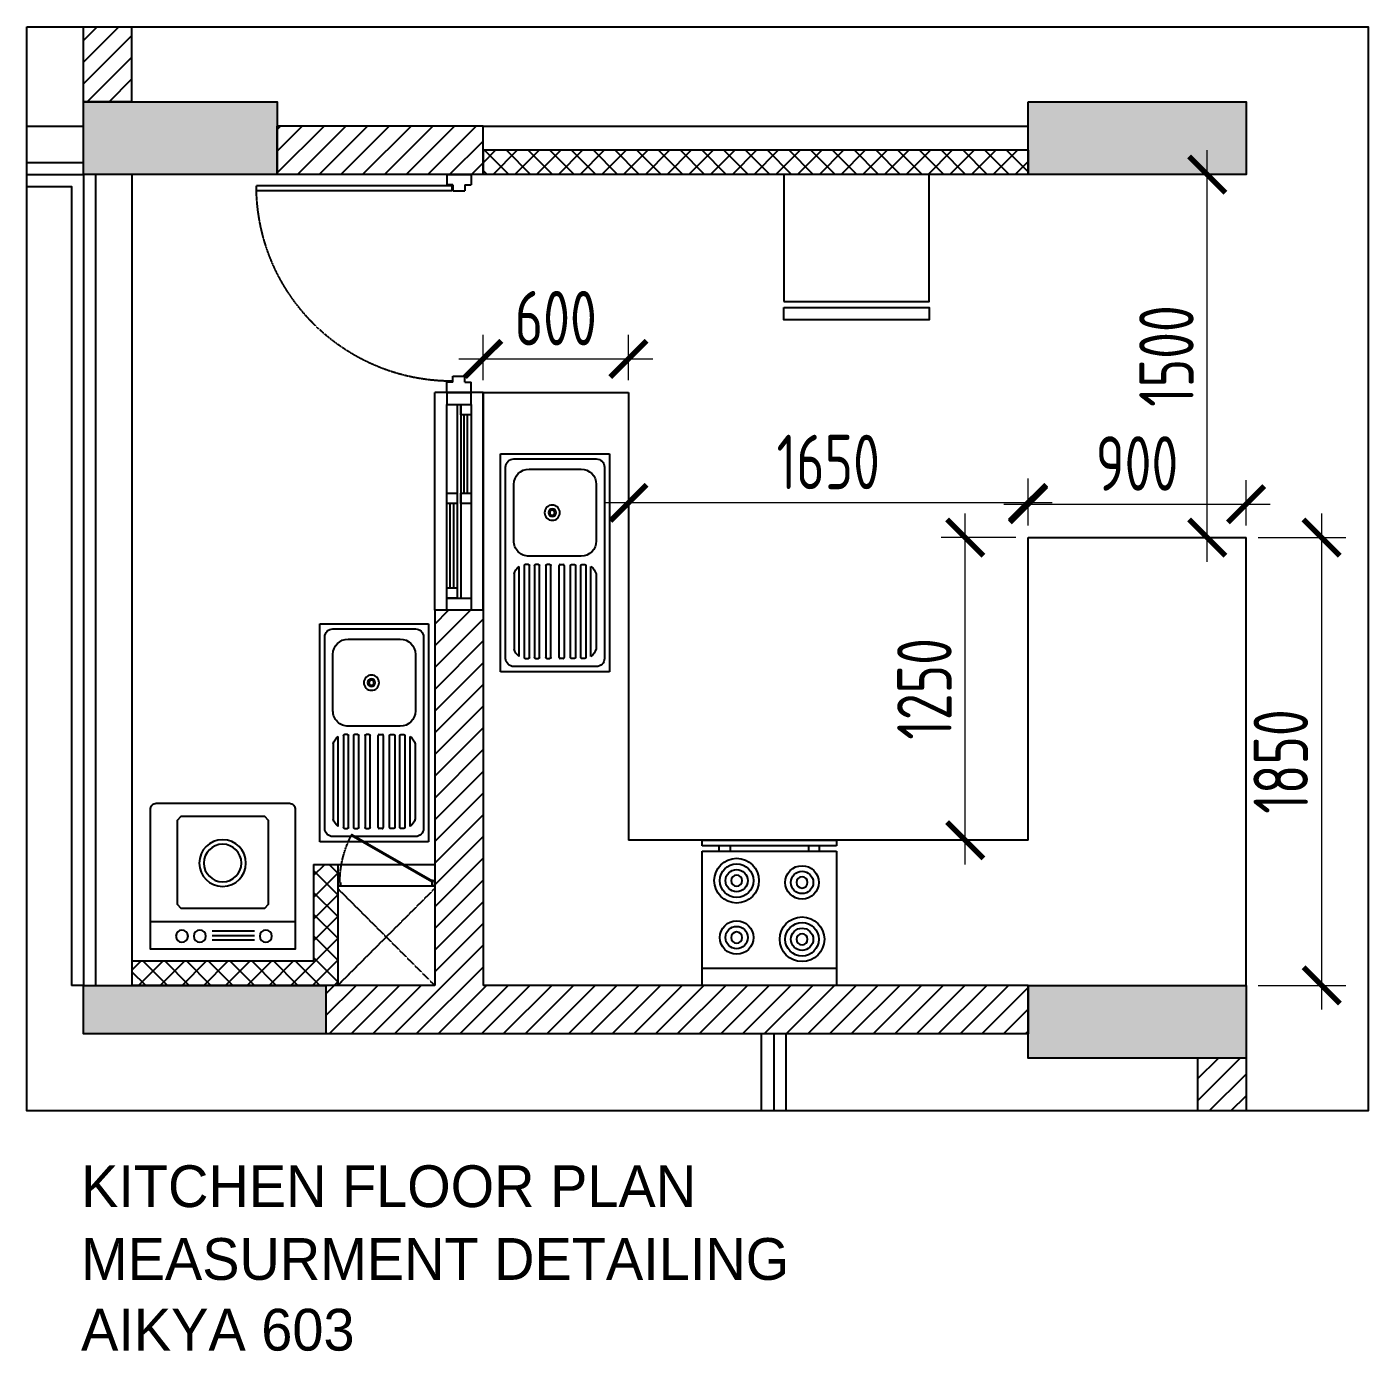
# Model space of a CAD drawing. Header units: millimetres. Extents: x -92307 to 258096, y -47434 to 112633.
# Drawn here: x 18910 to 24449, y 10238 to 15710 of the extents above; entities that cross this region are included whole.
import ezdxf

# ---------------------------------------------------------------- set-up
doc = ezdxf.new("R2010")
doc.units = ezdxf.units.MM
doc.header["$LTSCALE"] = 10
doc.header["$PDMODE"] = 35
doc.header["$PDSIZE"] = 500
doc.linetypes.add('DASHED', pattern=[19.05, 12.7, -6.35])
doc.linetypes.add('HIDDEN', pattern=[9.525, 6.35, -3.175])
for name, color, linetype in [('A--BLOCKWALL-1', 9, 'Continuous'), ('A--BLOCKWALL-2', 2, 'Continuous'), ('A--BLOCKWALL-3', 3, 'Continuous'), ('A--BLOCKWALL-HATCH', 8, 'Continuous'), ('A--DOWN', 34, 'Continuous'), ('A--FIXTURE-0', 8, 'Continuous'), ('A--GLAZING-0', 181, 'Continuous'), ('A--HANDRAIL-1', 9, 'Continuous'), ('A--HATCH-1', 8, 'Continuous'), ('A--SANITARY-0', 253, 'Continuous'), ('A--SHAFT-HIDDEN', 9, 'HIDDEN'), ('A--Stucture', 9, 'Continuous'), ('DIMM-1', 1, 'Continuous'), ('Typical floor Column Centre line$0$X-3rd Floor Column$0$A--COL250', 250, 'Continuous'), ('Typical floor Column Centre line$0$X-3rd Floor Column$0$A--CONCRETE-4', 4, 'Continuous')]:
    doc.layers.add(name, color=color, linetype=linetype)
doc.styles.add('ISO', font='isocp2.shx', dxfattribs={"width": 0.8})
doc.dimstyles.new('A-DIM-100', dxfattribs={"dimscale": 100, "dimtxt": 2.25, "dimasz": 1.5, "dimexe": 1, "dimexo": 0.5, "dimgap": 0, "dimtad": 0, "dimdec": 0, "dimzin": 12, "dimdsep": 46, "dimtxsty": 'ISO', "dimblk": 'ARCHTICK', "dimcen": 1, "dimdle": 1, "dimclrd": 8, "dimclre": 8, "dimclrt": 256, "dimadec": 0, "dimazin": 3, "dimtfac": 1, "dimtdec": 0, "dimtmove": 1, "dimatfit": 2, "dimfxl": 1, "dimtvp": 0.75, "dimtolj": 1, "dimtzin": 12, "dimlwd": 18, "dimlwe": 18, "dimarcsym": 0})
pattern_1 = [(45, (33844.224, 4849.43), (-44.90128, 44.90128), [])]
pattern_2 = [(45, (33844.224, 4849.43), (-44.90128, 44.90128), []), (135, (33844.224, 4849.43), (-44.90128, -44.90128), [])]

# ---------------------------------------------------------------- blocks, each defined once
blk = doc.blocks.new('A$C1CBF2325')
at = {"layer": 'A--DOWN'}
for p, q in [((100, 0), (0, 0)), ((0, 0), (0, -42)), ((100, 0), (100, -42)), ((25, -42), (0, -42)), ((25, -42), (25, -67)), ((75, -42), (75, -67)), ((75, -42), (100, -42)), ((78.8, -46.2), (78.8, -67)), ((78.8, -46.2), (886, -46.2)), ((886, -67), (886, -46.2)), ((75, -67), (25, -67)), ((78.8, -67), (886, -67)), ((25, -858), (0, -858)), ((0, -900), (0, -858)), ((75, -833), (25, -833)), ((25, -858), (25, -833)), ((75, -858), (75, -833)), ((75, -858), (100, -858)), ((100, -900), (100, -858)), ((100, -900), (0, -900))]:
    blk.add_line(p, q, dxfattribs=at)
at = {"layer": 'A--DOWN', "color": 8, "linetype": 'DASHED', "ltscale": 0.005}
blk.add_arc((78.8, -46.2), 807.5, 269.7319, 358.5291, dxfattribs=at)
blk = doc.blocks.new('A$C35654C4B')
at = {"layer": 'A--BLOCKWALL-1'}
for p, q in [((-900, 200), (0, 200)), ((-900, 0), (0, 0))]:
    blk.add_line(p, q, dxfattribs=at)
at = {"layer": 'A--DOWN'}
for p, q in [((-50, 150), (-850, 150)), ((-50, 107.3), (-850, 107.3)), ((-50, 92.7), (-807, 92.7)), ((-850, 50), (-50, 50))]:
    blk.add_line(p, q, dxfattribs=at)
for points in [[(-850, 50), (-850, 150), (-900, 150), (-900, 50)], [(-416, 107.3), (-416, 150), (-459, 150), (-459, 107.3)], [(-50, 107.3), (-50, 150), (-93, 150), (-93, 107.3)], [(-50, 50), (-50, 150), (0, 150), (0, 50)], [(-807, 50), (-807, 92.7), (-850, 92.7), (-850, 50)], [(-416, 50), (-416, 92.7), (-459, 92.7), (-459, 50)]]:
    blk.add_lwpolyline(points, close=True, dxfattribs=at)
at = {"layer": 'A--GLAZING-0'}
for p, q in [((-416, 135.6), (-93, 135.6)), ((-416, 121.6), (-93, 121.6)), ((-807, 78.4), (-459, 78.4)), ((-807, 64.4), (-459, 64.4))]:
    blk.add_line(p, q, dxfattribs=at)
blk = doc.blocks.new('A$C06896976')
at = {"layer": 'A--FIXTURE-0'}
for p, q in [((0, 0.6), (-0.6, 0.6)), ((-0.6, 0.6), (-0.6, 0)), ((-0.525, 0.6), (-0.525, 0)), ((0, 0), (0, 0.6)), ((0.05, 0.6), (0.025, 0.6)), ((0.025, 0.6), (0.025, 0)), ((0.05, 0), (0.05, 0.6)), ((0, 0.525), (0.025, 0.525)), ((0.025, 0.475), (0, 0.475)), ((0.025, 0.125), (0, 0.125)), ((0, 0.075), (0.025, 0.075)), ((-0.6, 0), (0, 0)), ((0.025, 0), (0.05, 0))]:
    blk.add_line(p, q, dxfattribs=at)
for centre, major_axis, start_param, end_param in [((-0.3937, 0.4463), (0.0707, 0.0707), 0.785398, 7.068583), ((-0.3937, 0.4463), (0.053, 0.053), 0.785398, 7.068583), ((-0.3937, 0.4463), (0.0354, 0.0354), 0.785398, 7.068583), ((-0.1392, 0.4463), (-0.053, 0.053), -0.785398, 5.497787), ((-0.1392, 0.4463), (-0.0354, 0.0354), -0.785398, 5.497787), ((-0.3937, 0.4463), (0.0177, 0.0177), 0.785398, 7.068583), ((-0.1392, 0.4463), (0.0177, 0.0177), 0.785398, 7.068583), ((-0.1313, 0.1537), (-0.0707, -0.0707), 0.785398, 7.068583), ((-0.3858, 0.1537), (0.053, -0.053), -0.785398, 5.497787), ((-0.3858, 0.1537), (0.0354, -0.0354), -0.785398, 5.497787), ((-0.1313, 0.1537), (-0.053, -0.053), 0.785398, 7.068583), ((-0.1313, 0.1537), (-0.0354, -0.0354), 0.785398, 7.068583), ((-0.3858, 0.1537), (-0.0177, -0.0177), 0.785398, 7.068583), ((-0.1313, 0.1537), (-0.0177, -0.0177), 0.785398, 7.068583)]:
    blk.add_ellipse(centre, major_axis=major_axis, ratio=1, start_param=start_param, end_param=end_param, dxfattribs=at)
blk = doc.blocks.new('A$C321E12B3')
at = {"layer": 'A--SANITARY-0', "ltscale": 5}
for p, q in [((-0.9, 0.45), (0, 0.45)), ((-0.9, 0), (-0.9, 0.45)), ((0, 0.45), (0, 0)), ((-0.879, 0.0547), (-0.879, 0.3953)), ((-0.8453, 0.429), (-0.0547, 0.429)), ((-0.7738, 0.3953), (-0.54, 0.3953)), ((-0.404, 0.3941), (-0.0939, 0.3941)), ((-0.021, 0.3953), (-0.021, 0.0547)), ((-0.4433, 0.3352), (-0.4433, 0.3478)), ((-0.4391, 0.352), (-0.0589, 0.352)), ((-0.0633, 0.373), (-0.4347, 0.373)), ((-0.0547, 0.3478), (-0.0547, 0.3352)), ((-0.8369, 0.1178), (-0.8369, 0.3322)), ((-0.4769, 0.3322), (-0.4769, 0.1178)), ((-0.4433, 0.2931), (-0.4433, 0.3057)), ((-0.0589, 0.331), (-0.4391, 0.331)), ((-0.4391, 0.31), (-0.0589, 0.31)), ((-0.0589, 0.2889), (-0.4391, 0.2889)), ((-0.0547, 0.3057), (-0.0547, 0.2931)), ((-0.4433, 0.246), (-0.4433, 0.2586)), ((-0.4391, 0.2628), (-0.0589, 0.2628)), ((-0.0589, 0.2418), (-0.4391, 0.2418)), ((-0.0547, 0.2586), (-0.0547, 0.246)), ((-0.4433, 0.204), (-0.4433, 0.1914)), ((-0.0589, 0.2082), (-0.4391, 0.2082)), ((-0.4391, 0.1872), (-0.0589, 0.1872)), ((-0.0547, 0.1914), (-0.0547, 0.204)), ((-0.4433, 0.1569), (-0.4433, 0.1443)), ((-0.4433, 0.1148), (-0.4433, 0.1022)), ((-0.0589, 0.1611), (-0.4391, 0.1611)), ((-0.4391, 0.14), (-0.0589, 0.14)), ((-0.0589, 0.119), (-0.4391, 0.119)), ((-0.0547, 0.1443), (-0.0547, 0.1569)), ((-0.0547, 0.1022), (-0.0547, 0.1148)), ((-0.4391, 0.098), (-0.0589, 0.098)), ((-0.0633, 0.077), (-0.4347, 0.077)), ((-0.404, 0.0559), (-0.0939, 0.0559)), ((0, 0), (-0.9, 0)), ((-0.0547, 0.021), (-0.8453, 0.021)), ((-0.54, 0.0547), (-0.7738, 0.0547))]:
    blk.add_line(p, q, dxfattribs=at)
at = {"layer": 'A--SANITARY-0'}
blk.add_line((-0.9, 0.45), (0, 0.45), dxfattribs=at)
at = {"layer": 'A--SANITARY-0', "ltscale": 5, "extrusion": (0, 0, -1)}
for centre, major_axis, start_param, end_param in [((-0.8453, 0.3953), (-0.0238, 0.0238), 5.497787, 7.068583), ((-0.7738, 0.3322), (0.0446, 0.0446), 3.926991, 5.497787), ((-0.54, 0.3322), (0.0446, 0.0446), -0.785398, 0.785398), ((-0.3928, 0.3449), (-0.0357, 0.0357), 6.090163, 6.844508), ((-0.1051, 0.3449), (-0.0357, 0.0357), 1.009473, 1.763819), ((-0.0547, 0.3953), (-0.0238, 0.0238), 0.785398, 2.356194), ((-0.4391, 0.3478), (0.00297, 0.00297), 3.926991, 5.497787), ((-0.4391, 0.3352), (-0.00297, 0.00297), 3.926991, 5.497787), ((-0.0589, 0.3478), (0.00297, 0.00297), -0.785398, 0.785398), ((-0.0589, 0.3352), (-0.00297, 0.00297), 2.356194, 3.926991), ((-0.4391, 0.3057), (-0.00297, 0.00297), 5.497787, 7.068583), ((-0.4391, 0.2931), (-0.00297, 0.00297), 3.926991, 5.497787), ((-0.0589, 0.3057), (0.00297, 0.00297), -0.785398, 0.785398), ((-0.0589, 0.2931), (-0.00297, 0.00297), 2.356194, 3.926991), ((-0.6569, 0.2136), (0.0223, 0.0223), 0.785398, 7.068583), ((-0.6569, 0.2136), (0.0112, 0.0112), 0.785398, 7.068583), ((-0.6569, 0.2136), (0.00743, 0.00743), 0.785398, 7.068583), ((-0.4391, 0.204), (0.00297, 0.00297), 3.926991, 5.497787), ((-0.4391, 0.1914), (-0.00297, 0.00297), 3.926991, 5.497787), ((-0.0589, 0.204), (0.00297, 0.00297), -0.785398, 0.785398), ((-0.0589, 0.1914), (-0.00297, 0.00297), 2.356194, 3.926991), ((-0.7738, 0.1178), (-0.0446, 0.0446), 3.926991, 5.497787), ((-0.54, 0.1178), (-0.0446, 0.0446), 2.356194, 3.926991), ((-0.4391, 0.1569), (0.00297, 0.00297), 3.926991, 5.497787), ((-0.4391, 0.1443), (0.00297, 0.00297), 2.356194, 3.926991), ((-0.4391, 0.1148), (0.00297, 0.00297), 3.926991, 5.497787), ((-0.0589, 0.1569), (0.00297, 0.00297), -0.785398, 0.785398), ((-0.0589, 0.1443), (-0.00297, 0.00297), 2.356194, 3.926991), ((-0.0589, 0.1148), (0.00297, 0.00297), -0.785398, 0.785398), ((-0.4391, 0.1022), (0.00297, 0.00297), 2.356194, 3.926991), ((-0.3928, 0.1051), (-0.0357, 0.0357), 4.151066, 4.905412), ((-0.1051, 0.1051), (-0.0357, 0.0357), 2.94857, 3.702916), ((-0.0589, 0.1022), (-0.00297, 0.00297), 2.356194, 3.926991), ((-0.8453, 0.0547), (0.0238, 0.0238), 2.356194, 3.926991), ((-0.0547, 0.0547), (-0.0238, 0.0238), 2.356194, 3.926991)]:
    blk.add_ellipse(centre, major_axis=major_axis, ratio=1, start_param=start_param, end_param=end_param, dxfattribs=at)
at = {"layer": 'A--SANITARY-0', "ltscale": 5}
for centre, major_axis, start_param, end_param in [((-0.4391, 0.2586), (-0.00297, -0.00297), 3.926991, 5.497787), ((-0.4391, 0.246), (0.00297, -0.00297), 3.926991, 5.497787), ((-0.0589, 0.2586), (-0.00297, -0.00297), 2.356194, 3.926991), ((-0.0589, 0.246), (0.00297, -0.00297), -0.785398, 0.785398)]:
    blk.add_ellipse(centre, major_axis=major_axis, ratio=1, start_param=start_param, end_param=end_param, dxfattribs=at)
blk = doc.blocks.new('A$C4DFF75E1')
at = {"layer": 'A--DOWN'}
for p, q in [((9.2, 24.6), (0, 24.6)), ((0, 24.6), (0, 0)), ((0, 0), (12.3, 0)), ((9.2, 15.2, 0), (9.2, 24.6, 0)), ((12.3, 15.2, 0), (9.2, 15.2, 0)), ((12.3, 15.2, 0), (12.3, 0, 0)), ((12.3, 15.2, 0), (12.3, 0, 0)), ((12.3, 0), (12.3, 15.2)), ((437.7, 15.2, 0), (437.7, 0, 0)), ((437.7, 15.2, 0), (437.7, 0, 0)), ((437.7, 15.2, 0), (440.8, 15.2, 0)), ((437.7, 0), (437.7, 15.2)), ((450, 0), (437.7, 0)), ((440.8, 24.6), (450, 24.6)), ((440.8, 15.2, 0), (440.8, 24.5, 0)), ((450, 24.6), (450, 0))]:
    blk.add_line(p, q, dxfattribs=at)
blk.add_lwpolyline([(13.8, 18.5), (387.6, 234.3), (384.6, 239.6), (10.7, 23.8)], close=True, dxfattribs=at)
blk.add_circle((10, 23.8, 0), 0.781, dxfattribs=at)
at = {"layer": 'A--DOWN', "color": 8, "linetype": 'DASHED', "ltscale": 0.003}
blk.add_arc((-37, 15.2, 0), 477.8, 0, 27.29356, dxfattribs=at)
blk = doc.blocks.new('A$C2D7D56F7')
at = {"layer": 'A--FIXTURE-0'}
for p, q in [((-0.0443, -0.0369), (0.1306, -0.0369)), ((-0.0443, -0.0556), (0.1306, -0.0556)), ((-0.0443, -0.0744), (0.1306, -0.0744)), ((-0.3, -0.1125), (0.3, -0.1125))]:
    blk.add_line(p, q, dxfattribs=at)
blk.add_lwpolyline([(0.3, -0.575, -0.414214), (0.275, -0.6), (-0.275, -0.6, -0.414214), (-0.3, -0.575), (-0.3, 0), (0.3, 0)], format="xyb", close=True, dxfattribs=at)
blk.add_lwpolyline([(-0.1731, -0.1685), (0.1734, -0.1685), (0.1891, -0.1842), (0.1891, -0.5307), (0.1734, -0.5465), (-0.1731, -0.5465), (-0.1889, -0.5307), (-0.1889, -0.1842)], close=True, dxfattribs=at)
for centre, radius in [((-0.1687, -0.0522), 0.025), ((-0.0947, -0.0522), 0.025), ((0.1777, -0.0522), 0.025), ((-0.0007, -0.3546), 0.0964), ((-0.0007, -0.3546), 0.0776)]:
    blk.add_circle(centre, radius, dxfattribs=at)
blk = doc.blocks.new('A$C47D60FF3')
at = {"layer": 'A--FIXTURE-0'}
blk.add_lwpolyline([(-0.075, 0.6), (-0.075, 0), (-0.6, 0), (-0.6, 0.6)], close=True, dxfattribs=at)
blk.add_lwpolyline([(-0.05, 0.6), (-0.05, 0), (0, 0), (0, 0.6), (-0.05, 0.6)], dxfattribs=at)
blk = doc.blocks.new('_ArchTick')
at = {"color": 0, "const_width": 0.15}
blk.add_lwpolyline([(-0.5, -0.5), (0.5, 0.5)], dxfattribs=at)
blk = doc.blocks.new('*D498')
at = {"color": 8, "lineweight": 18}
for p, q in [((23044.2, 13649.4), (23044.2, 13836.9)), ((23944.2, 13649.4), (23944.2, 13836.9)), ((22944.2, 13736.9), (24044.2, 13736.9))]:
    blk.add_line(p, q, dxfattribs=at)
at = {"layer": 'Defpoints', "color": 0}
for p in [(23944.2, 13736.9), (23044.2, 13599.4), (23944.2, 13599.4)]:
    blk.add_point(p, dxfattribs=at)
at = {"color": 8, "lineweight": 18, "xscale": 150, "yscale": 150, "zscale": 150, "rotation": 180}
blk.add_blockref('_ArchTick', (23044.2, 13736.9), dxfattribs=at)
at = {"color": 8, "lineweight": 18, "xscale": 150, "yscale": 150, "zscale": 150}
blk.add_blockref('_ArchTick', (23944.2, 13736.9), dxfattribs=at)
at = {"insert": (23494.2, 13905.7), "char_height": 225, "attachment_point": 5, "style": 'ISO'}
blk.add_mtext('\\A1;900', dxfattribs=at)
blk = doc.blocks.new('*D499')
at = {"color": 8, "lineweight": 18}
for p, q in [((23784.4, 13499.4), (23784.4, 15199.4)), ((23894.2, 15099.4), (23684.4, 15099.4)), ((23894.2, 13599.4), (23684.4, 13599.4))]:
    blk.add_line(p, q, dxfattribs=at)
at = {"layer": 'Defpoints', "color": 0}
for p in [(23784.4, 15099.4), (23944.2, 15099.4), (23944.2, 13599.4)]:
    blk.add_point(p, dxfattribs=at)
at = {"color": 8, "lineweight": 18, "xscale": 150, "yscale": 150, "zscale": 150}
for p, rotation in [((23784.4, 15099.4), 90), ((23784.4, 13599.4), 270)]:
    blk.add_blockref('_ArchTick', p, dxfattribs=dict(at, rotation=rotation))
at = {"insert": (23615.6, 14349.4), "char_height": 225, "attachment_point": 5, "rotation": 90, "style": 'ISO'}
blk.add_mtext('\\A1;1500', dxfattribs=at)
blk = doc.blocks.new('*D500')
at = {"color": 8, "lineweight": 18}
for p, q in [((21394.2, 13649.4), (21394.2, 13843.2)), ((23044.2, 13649.4), (23044.2, 13843.2)), ((23144.2, 13743.2), (21294.2, 13743.2))]:
    blk.add_line(p, q, dxfattribs=at)
at = {"layer": 'Defpoints', "color": 0}
for p in [(21394.2, 13743.2), (21394.2, 13599.4), (23044.2, 13599.4)]:
    blk.add_point(p, dxfattribs=at)
at = {"color": 8, "lineweight": 18, "xscale": 150, "yscale": 150, "zscale": 150, "rotation": 180}
blk.add_blockref('_ArchTick', (21394.2, 13743.2), dxfattribs=at)
at = {"color": 8, "lineweight": 18, "xscale": 150, "yscale": 150, "zscale": 150}
blk.add_blockref('_ArchTick', (23044.2, 13743.2), dxfattribs=at)
at = {"insert": (22219.2, 13911.9), "char_height": 225, "attachment_point": 5, "style": 'ISO'}
blk.add_mtext('\\A1;1650', dxfattribs=at)
blk = doc.blocks.new('*D501')
at = {"color": 8, "lineweight": 18}
for p, q in [((24256.6, 11649.4), (24256.6, 13699.4)), ((23994.2, 13599.4), (24356.6, 13599.4)), ((23994.2, 11749.4), (24356.6, 11749.4))]:
    blk.add_line(p, q, dxfattribs=at)
at = {"layer": 'Defpoints', "color": 0}
for p in [(23944.2, 13599.4), (24256.6, 13599.4), (23944.2, 11749.4)]:
    blk.add_point(p, dxfattribs=at)
at = {"color": 8, "lineweight": 18, "xscale": 150, "yscale": 150, "zscale": 150}
for p, rotation in [((24256.6, 13599.4), 90), ((24256.6, 11749.4), 270)]:
    blk.add_blockref('_ArchTick', p, dxfattribs=dict(at, rotation=rotation))
at = {"insert": (24087.9, 12674.4), "char_height": 225, "attachment_point": 5, "rotation": 90, "style": 'ISO'}
blk.add_mtext('\\A1;1850', dxfattribs=at)
blk = doc.blocks.new('*D502')
at = {"color": 8, "lineweight": 18}
for p, q in [((22785, 12249.4), (22785, 13699.4)), ((22994.2, 13599.4), (22685, 13599.4)), ((22994.2, 12349.4), (22685, 12349.4))]:
    blk.add_line(p, q, dxfattribs=at)
at = {"layer": 'Defpoints', "color": 0}
for p in [(22785, 13599.4), (23044.2, 13599.4), (23044.2, 12349.4)]:
    blk.add_point(p, dxfattribs=at)
at = {"color": 8, "lineweight": 18, "xscale": 150, "yscale": 150, "zscale": 150}
for p, rotation in [((22785, 13599.4), 90), ((22785, 12349.4), 270)]:
    blk.add_blockref('_ArchTick', p, dxfattribs=dict(at, rotation=rotation))
at = {"insert": (22616.2, 12974.4), "char_height": 225, "attachment_point": 5, "rotation": 90, "style": 'ISO'}
blk.add_mtext('\\A1;1250', dxfattribs=at)
blk = doc.blocks.new('*D503')
at = {"color": 8, "lineweight": 18}
for p, q in [((20794.2, 14249.4), (20794.2, 14437.3)), ((21394.2, 14249.4), (21394.2, 14437.3)), ((20694.2, 14337.3), (21494.2, 14337.3))]:
    blk.add_line(p, q, dxfattribs=at)
at = {"layer": 'Defpoints', "color": 0}
for p in [(21394.2, 14337.3), (20794.2, 14199.4), (21394.2, 14199.4)]:
    blk.add_point(p, dxfattribs=at)
at = {"color": 8, "lineweight": 18, "xscale": 150, "yscale": 150, "zscale": 150, "rotation": 180}
blk.add_blockref('_ArchTick', (20794.2, 14337.3), dxfattribs=at)
at = {"color": 8, "lineweight": 18, "xscale": 150, "yscale": 150, "zscale": 150}
blk.add_blockref('_ArchTick', (21394.2, 14337.3), dxfattribs=at)
at = {"insert": (21094.2, 14506), "char_height": 225, "attachment_point": 5, "style": 'ISO'}
blk.add_mtext('\\A1;600', dxfattribs=at)

msp = doc.modelspace()

# ---------------------------------------------------------------- hatches: boundary and pattern name
at = {"layer": 'A--BLOCKWALL-HATCH'}
h = msp.add_hatch(dxfattribs=at)
h.set_pattern_fill('ANSI37', color=256, scale=20, style=0)
h.set_pattern_definition([(45, (33844.224, 4849.43), (-44.90128, 44.90128), []), (135, (33844.224, 4849.43), (-44.90128, -44.90128), [])])
h.paths.add_polyline_path([(23044.2, 15099.4), (20794.2, 15099.4), (20794.2, 15199.4), (23044.2, 15199.4)])
h = msp.add_hatch(dxfattribs=at)
h.set_pattern_fill('ANSI37', color=256, scale=20, style=0)
h.set_pattern_definition(pattern_2)
h.paths.add_polyline_path([(20194.2, 11749.4), (20194.2, 12249.4), (20094.2, 12249.4), (20094.2, 11849.4), (19344.2, 11849.4), (19344.2, 11749.4)])
h = msp.add_hatch(dxfattribs=at)
h.set_pattern_fill('ANSI37', color=256, scale=20, style=0)
h.set_pattern_definition(pattern_2)
h.paths.add_polyline_path([(20194.2, 11749.4), (20194.2, 12249.4), (20094.2, 12249.4), (20094.2, 11849.4), (19344.2, 11849.4), (19344.2, 11749.4)])
at = {"layer": 'A--HATCH-1'}
h = msp.add_hatch(dxfattribs=at)
h.set_pattern_fill('ANSI31', color=256, scale=20, style=0)
h.set_pattern_definition(pattern_1)
h.paths.add_polyline_path([(19344.2, 15709.6), (19144.2, 15709.6), (19144.2, 15399.4), (19344.2, 15399.4)])
h = msp.add_hatch(dxfattribs=at)
h.set_pattern_fill('ANSI31', color=256, scale=20, style=0)
h.set_pattern_definition(pattern_1)
h.paths.add_polyline_path([(20794.2, 15099.4), (19944.2, 15099.4), (19944.2, 15299.4), (20794.2, 15299.4)])
h = msp.add_hatch(dxfattribs=at)
h.set_pattern_fill('ANSI31', color=256, scale=20, style=0)
h.set_pattern_definition(pattern_1)
h.paths.add_polyline_path([(23044.2, 11549.4), (20144.2, 11549.4), (20144.2, 11749.4), (20594.2, 11749.4), (20594.2, 13299.4), (20794.2, 13299.4), (20794.2, 11749.4), (23044.2, 11749.4)])
h = msp.add_hatch(dxfattribs=at)
h.set_pattern_fill('ANSI31', color=256, scale=20, style=0)
h.set_pattern_definition(pattern_1)
h.paths.add_polyline_path([(23744.2, 11230.7), (23944.2, 11230.7), (23944.2, 11449.4), (23744.2, 11449.4)])
at = {"layer": 'Typical floor Column Centre line$0$X-3rd Floor Column$0$A--COL250'}
h = msp.add_hatch(color=256, dxfattribs=at)
h.dxf.hatch_style = 1
h.paths.add_polyline_path([(19144.2, 15399.4), (19944.2, 15399.4), (19944.2, 15099.4), (19144.2, 15099.4)])
h = msp.add_hatch(color=256, dxfattribs=at)
h.dxf.hatch_style = 1
h.paths.add_polyline_path([(23044.2, 15399.4), (23944.2, 15399.4), (23944.2, 15099.4), (23044.2, 15099.4)])
h = msp.add_hatch(color=256, dxfattribs=at)
h.dxf.hatch_style = 1
h.paths.add_polyline_path([(19144.2, 11749.4), (20144.2, 11749.4), (20144.2, 11549.4), (19144.2, 11549.4)])
h = msp.add_hatch(color=256, dxfattribs=at)
h.dxf.hatch_style = 1
h.paths.add_polyline_path([(23044.2, 11749.4), (23944.2, 11749.4), (23944.2, 11449.4), (23044.2, 11449.4)])

# ---------------------------------------------------------------- linework, layer by layer
msp.add_line((20794.2, 15299.4), (23044.2, 15299.4))
at = {"elevation": 0}
msp.add_lwpolyline([(18910, 15709.6), (24448.6, 15709.6), (24448.6, 11230.7), (18910, 11230.7)], close=True, dxfattribs=at)
at = {"layer": 'A--BLOCKWALL-1'}
for p, q in [((18910, 15299.4), (19144.2, 15299.4)), ((19344.2, 15099.4), (19344.2, 11749.4)), ((20794.2, 14199.4), (20594.2, 14199.4))]:
    msp.add_line(p, q, dxfattribs=at)
at = {"layer": 'A--BLOCKWALL-2'}
for p, q in [((20794.2, 15199.4), (20794.2, 15099.4)), ((23044.2, 15199.4), (20794.2, 15199.4)), ((23044.2, 15199.4), (23044.2, 15099.4)), ((23044.2, 15099.4), (20794.2, 15099.4)), ((20094.2, 12249.4), (20094.2, 11849.4)), ((20094.2, 12249.4), (20194.2, 12249.4)), ((20094.2, 12249.4), (20094.2, 11849.4)), ((20094.2, 12249.4), (20194.2, 12249.4)), ((20194.2, 12249.4), (20194.2, 11749.4)), ((20194.2, 12249.4), (20194.2, 11749.4)), ((20094.2, 11849.4), (19344.2, 11849.4)), ((19344.2, 11849.4), (19344.2, 11749.4)), ((20094.2, 11849.4), (19344.2, 11849.4)), ((20194.2, 11749.4), (19344.2, 11749.4))]:
    msp.add_line(p, q, dxfattribs=at)
at = {"layer": 'A--BLOCKWALL-3'}
for p, q in [((19144.2, 15399.4), (19144.2, 15709.6)), ((19344.2, 15399.4), (19344.2, 15709.6)), ((19344.2, 15399.4), (19144.2, 15399.4)), ((19944.2, 15099.4), (19944.2, 15299.4)), ((20794.2, 15299.4), (19944.2, 15299.4)), ((20794.2, 15099.4), (20794.2, 15299.4)), ((20794.2, 15099.4), (19944.2, 15099.4)), ((20794.2, 14199.4), (20794.2, 11749.4)), ((20594.2, 13299.4), (20594.2, 11749.4)), ((20794.2, 13299.4), (20594.2, 13299.4)), ((20144.2, 11749.4), (20144.2, 11549.4)), ((20594.2, 11749.4), (20144.2, 11749.4)), ((23044.2, 11749.4), (20794.2, 11749.4)), ((23044.2, 11749.4), (23044.2, 11549.4)), ((23044.2, 11549.4), (20144.2, 11549.4)), ((23744.2, 11449.4), (23744.2, 11230.7)), ((23944.2, 11449.4), (23744.2, 11449.4)), ((23944.2, 11449.4), (23944.2, 11230.7))]:
    msp.add_line(p, q, dxfattribs=at)
at = {"layer": 'A--FIXTURE-0'}
for p, q in [((20794.2, 14199.4), (21394.2, 14199.4)), ((21394.2, 14199.4), (21394.2, 12349.4)), ((23044.2, 13599.4), (23944.2, 13599.4)), ((23044.2, 12349.4), (23044.2, 13599.4)), ((23944.2, 11749.4), (23944.2, 13599.4)), ((23044.2, 12349.4), (21394.2, 12349.4))]:
    msp.add_line(p, q, dxfattribs=at)
at = {"layer": 'A--HANDRAIL-1', "color": 1}
for p, q in [((18910, 15149.4), (19144.2, 15149.4)), ((18910, 15099.4), (19144.2, 15099.4)), ((19144.2, 15099.4), (19144.2, 11749.4)), ((19194.2, 15099.4), (19194.2, 11749.4)), ((21994.2, 11549.4), (21994.2, 11230.7)), ((22044.2, 11549.4), (22044.2, 11230.7))]:
    msp.add_line(p, q, dxfattribs=at)
at = {"layer": 'A--SHAFT-HIDDEN', "ltscale": 0.01}
for p, q in [((20194.2, 12249.4), (20594.2, 12249.4)), ((20194.2, 12249.4), (20594.2, 12249.4)), ((20194.2, 12160.5), (20594.2, 12160.5)), ((20194.2, 12160.5), (20594.2, 12160.5)), ((20594.2, 12149.4), (20194.2, 11749.4)), ((20194.2, 12149.4), (20594.2, 11749.4)), ((20594.2, 12149.4), (20194.2, 11749.4)), ((20194.2, 12149.4), (20594.2, 11749.4))]:
    msp.add_line(p, q, dxfattribs=at)
at = {"layer": 'A--Stucture', "linetype": 'Continuous', "ltscale": 0.5}
for p, q in [((19144.2, 11749.4), (19094.2, 11749.4)), ((21944.2, 11230.7), (21944.2, 11549.4))]:
    msp.add_line(p, q, dxfattribs=at)
msp.add_lwpolyline([(18910, 15049.4), (19094.2, 15049.4), (19094.2, 11749.4)], dxfattribs=at)
at = {"layer": 'Typical floor Column Centre line$0$X-3rd Floor Column$0$A--CONCRETE-4'}
for points in [[(19144.2, 15399.4), (19944.2, 15399.4), (19944.2, 15099.4), (19144.2, 15099.4)], [(23044.2, 15399.4), (23944.2, 15399.4), (23944.2, 15099.4), (23044.2, 15099.4)], [(19144.2, 11749.4), (20144.2, 11749.4), (20144.2, 11549.4), (19144.2, 11549.4)], [(23044.2, 11749.4), (23944.2, 11749.4), (23944.2, 11449.4), (23044.2, 11449.4)]]:
    msp.add_lwpolyline(points, close=True, dxfattribs=at)

# ---------------------------------------------------------------- block references
at = {"zscale": 0.8888888888658205}
for xscale, yscale in [(-0.8888888888650399, 0.8888888888686779), (-0.8888888888614019, 0.8888888888650399)]:
    msp.add_blockref('A$C4DFF75E1', (20594.2, 12160.5), dxfattribs=dict(at, xscale=xscale, yscale=yscale))
at = {"layer": 'A--DOWN', "extrusion": (0, 0, -1), "zscale": -1}
msp.add_blockref('A$C1CBF2325', (-20744.2, 15099.4), dxfattribs=at)
at = {"layer": 'A--DOWN', "xscale": -1, "rotation": 270}
msp.add_blockref('A$C35654C4B', (20594.2, 14199.4), dxfattribs=at)
at = {"layer": 'A--FIXTURE-0', "xscale": -1000, "yscale": 1000}
for name, p, zscale, rotation in [('A$C47D60FF3', (22636.4, 14499.4), 999.9999999999999, 90), ('A$C2D7D56F7', (19719.2, 11900.3), 1000, 180)]:
    msp.add_blockref(name, p, dxfattribs=dict(at, zscale=zscale, rotation=rotation))
at = {"layer": 'A--FIXTURE-0', "extrusion": (0, 0, -1), "xscale": 923.0769112439157, "yscale": 923.0769112439157, "zscale": -923.0769112439119, "rotation": 89.99999999999865}
msp.add_blockref('A$C06896976', (-21699, 12303.3), dxfattribs=at)
at = {"layer": 'A--SANITARY-0', "xscale": 1000, "yscale": 1000, "zscale": 1000}
for p, rotation in [((20866.1, 13045.4), 269.9999999999962), ((20119.2, 12343.1), 269.9999999999959)]:
    msp.add_blockref('A$C321E12B3', p, dxfattribs=dict(at, rotation=rotation))

# ---------------------------------------------------------------- texts
at = {"layer": 'DIMM-1'}
for s, height, p in [('KITCHEN FLOOR PLAN', 172.617, (19133.9, 10833.5)), ('MEASURMENT DETAILING', 172.617, (19133.9, 10532.9)), ('AIKYA 603', 172.62, (19133.9, 10240.7))]:
    msp.add_text(s, height=height, dxfattribs=at).set_placement(p)

# ---------------------------------------------------------------- dimensions: what is measured, and where the dimension line sits
for base, p1, p2, picture, middle in [((23784.4, 15099.4), (23944.2, 13599.4), (23944.2, 15099.4), '*D499', (23615.6, 14349.4)), ((22785, 13599.4), (23044.2, 12349.4), (23044.2, 13599.4), '*D502', (22616.2, 12974.4)), ((24256.6, 13599.4), (23944.2, 11749.4), (23944.2, 13599.4), '*D501', (24087.9, 12674.4))]:
    dim = msp.add_linear_dim(base=base, p1=p1, p2=p2, angle=90, dimstyle='A-DIM-100', override={"dimfxl": 0.18})
    dim.commit()
    dim.dimension.update_dxf_attribs({"geometry": picture, "text_midpoint": middle})
for base, p1, p2, picture, middle in [((21394.2, 14337.3), (20794.2, 14199.4), (21394.2, 14199.4), '*D503', (21094.2, 14506)), ((21394.2, 13743.2), (23044.2, 13599.4), (21394.2, 13599.4), '*D500', (22219.2, 13911.9)), ((23944.2, 13736.9), (23044.2, 13599.4), (23944.2, 13599.4), '*D498', (23494.2, 13905.7))]:
    dim = msp.add_linear_dim(base=base, p1=p1, p2=p2, dimstyle='A-DIM-100', override={"dimfxl": 0.18})
    dim.commit()
    dim.dimension.update_dxf_attribs({"geometry": picture, "text_midpoint": middle})

doc.saveas('drawing.dxf')
